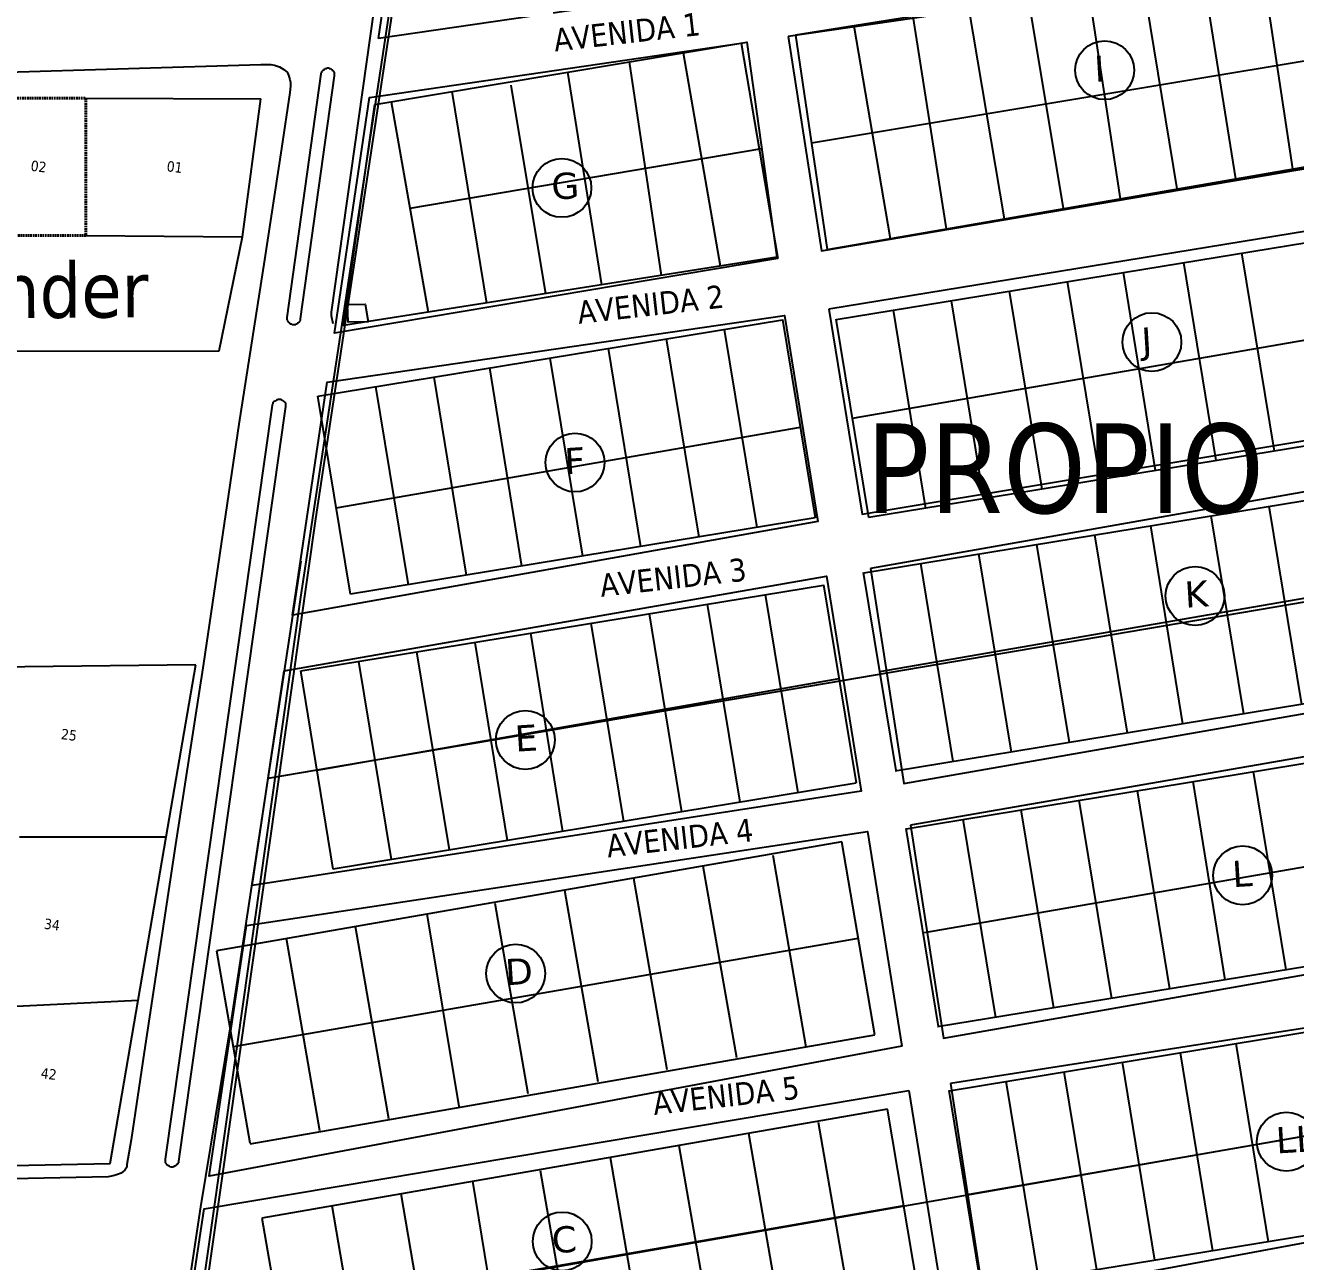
# Model space of a CAD drawing. Header units: metres. Extents: x 2 to 659295185, y -28 to 1124222152.
# Drawn here: x 658504.5 to 658698.7, y 1123839.3 to 1124028.4 of the extents above; entities that cross this region are included whole.
import ezdxf
from ezdxf.enums import TextEntityAlignment as Align

# ---------------------------------------------------------------- set-up
doc = ezdxf.new("R2010")
doc.units = ezdxf.units.M
doc.header["$MEASUREMENT"] = 0
doc.linetypes.add('HIDDEN', pattern=[0.375, 0.25, -0.125])
for name, color, linetype in [('CALLES', 1, 'CONTINUOUS'), ('División Parroquial', 130, 'CONTINUOUS'), ('MANZANA', 30, 'CONTINUOUS'), ('Numero de manzana', 6, 'CONTINUOUS'), ('Parcelas', 140, 'CONTINUOUS'), ('TEXTOS', 7, 'CONTINUOUS')]:
    doc.layers.add(name, color=color, linetype=linetype)
doc.styles.add('ROMAN', font='verdana.ttf')
doc.styles.get("Standard").update_dxf_attribs({"font": 'tahoma.ttf'})

msp = doc.modelspace()

# ---------------------------------------------------------------- linework, layer by layer
at = {"layer": 'División Parroquial', "color": 1, "flags": 128}
for points in [[(658480.577, 1123580.0076), (658492.1763, 1123631.4687), (658520.1298, 1123754.3737), (658546.5907, 1123940.9057), (658561.3177, 1124038.3659), (658586.3109, 1124167.6196), (658611.3288, 1124300.9225), (658037.6324, 1124214.3101), (656741.4517, 1124023.5789), (656243.3614, 1123952.0035), (656076.3748, 1123928.1583), (655990.717, 1123916.9306), (655912.2248, 1123918.0204), (655829.3706, 1123947.4344), (655763.9563, 1123993.1951), (655701.8156, 1124057.462), (655657.1231, 1124133.7165), (655642.6105, 1124196.4737), (655609.9074, 1124408.9005), (655576.116, 1124600.6315), (655517.0345, 1124969.3764), (655415.1901, 1125592.4496), (655226.0469, 1126735.087)], [(656743.7041, 1124035.5804), (658039.8848, 1124226.3115), (658613.5812, 1124312.9239), (658588.5633, 1124179.621), (658563.5701, 1124050.3673), (658548.8431, 1123952.9072), (658522.3821, 1123766.3751), (658494.4287, 1123643.4702), (658491.5094, 1123599.7611), (658504.2979, 1123602.124), (658518.2003, 1123603.1138), (658525.4679, 1123602.623), (658539.3704, 1123595.1845)]]:
    msp.add_lwpolyline(points, dxfattribs=at)
at = {"layer": 'MANZANA', "lineweight": -2}
for p, q in [((658551.292, 1123984.4762), (658557.8722, 1124031.0667)), ((658456.1267, 1124019.879), (658540.49, 1124022.3585)), ((658540.49, 1124022.3585), (658542.0237, 1124022.3685)), ((658542.0237, 1124022.3685), (658542.5762, 1124022.2585)), ((658542.5762, 1124022.2585), (658543.343, 1124022.0386)), ((658543.343, 1124022.0386), (658544.0027, 1124021.5987)), ((658544.0027, 1124021.5987), (658544.5552, 1124021.1587)), ((658544.4974, 1123983.6664), (658549.7006, 1124020.9688)), ((658544.5552, 1124021.1587), (658544.7696, 1124020.6089)), ((658549.7006, 1124020.9688), (658549.7006, 1124021.0788)), ((658549.7006, 1124021.0788), (658549.8078, 1124021.0788)), ((658549.8078, 1124021.1887), (658549.8078, 1124021.2987)), ((658549.8078, 1124021.2987), (658549.9232, 1124021.2987)), ((658549.8078, 1124021.0788), (658549.8078, 1124021.1887)), ((658549.9232, 1124021.4087), (658550.0304, 1124021.5187)), ((658549.9232, 1124021.2987), (658549.9232, 1124021.4087)), ((658549.9232, 1124021.4087), (658549.9232, 1124021.4087)), ((658550.0304, 1124021.5187), (658550.0304, 1124021.6286)), ((658550.0304, 1124021.6286), (658550.1376, 1124021.6286)), ((658550.1376, 1124021.6286), (658550.2448, 1124021.6286)), ((658550.2448, 1124021.6286), (658550.2448, 1124021.7386)), ((658550.2448, 1124021.7386), (658550.352, 1124021.7386)), ((658550.352, 1124021.7386), (658550.4674, 1124021.7386)), ((658550.4674, 1124021.7386), (658550.5746, 1124021.7386)), ((658550.5746, 1124021.7386), (658550.5746, 1124021.8486)), ((658550.5746, 1124021.8486), (658550.6818, 1124021.8486)), ((658550.6818, 1124021.8486), (658550.7973, 1124021.8586)), ((658550.7973, 1124021.8586), (658550.9045, 1124021.8586)), ((658550.9045, 1124021.8586), (658550.9045, 1124021.7486)), ((658550.9045, 1124021.7486), (658551.0117, 1124021.7486)), ((658551.0117, 1124021.7486), (658551.1189, 1124021.7486)), ((658551.1189, 1124021.7486), (658551.1189, 1124021.7486)), ((658551.1189, 1124021.7486), (658551.2343, 1124021.6386)), ((658551.2343, 1124021.6386), (658551.3415, 1124021.6386)), ((658551.3415, 1124021.6386), (658551.3415, 1124021.5287)), ((658551.3415, 1124021.5287), (658551.4487, 1124021.5287)), ((658551.4487, 1124021.5287), (658551.4569, 1124021.4187)), ((658551.4569, 1124021.4187), (658551.5641, 1124021.4187)), ((658551.5641, 1124021.4187), (658551.5641, 1124021.3087)), ((658551.5641, 1124021.3087), (658551.6713, 1124021.1987)), ((658551.6713, 1124021.1987), (658551.6713, 1124021.1987)), ((658551.6713, 1124021.1987), (658551.6713, 1124021.0788)), ((658551.6713, 1124021.0788), (658551.6713, 1124020.9688)), ((658551.6713, 1124020.9688), (658551.6713, 1124020.9688)), ((658551.6713, 1124020.9688), (658551.6713, 1124020.8588)), ((658551.6713, 1124020.8588), (658551.6713, 1124020.7488)), ((658551.6713, 1124020.7488), (658551.6796, 1124020.6388)), ((658544.7696, 1124020.6089), (658544.885, 1124020.059)), ((658544.885, 1124020.059), (658544.9922, 1124019.6191)), ((658545.0004, 1124019.0592), (658544.8932, 1124018.0694)), ((658544.9922, 1124019.6191), (658545.0004, 1124019.0592)), ((658551.6796, 1124020.6388), (658546.4765, 1123983.4564)), ((658544.8932, 1124018.0694), (658543.6151, 1124009.5411)), ((658543.6151, 1124009.5411), (658541.0589, 1123992.5046)), ((658541.0589, 1123992.5046), (658537.1174, 1123967.3797)), ((658551.292, 1123983.9163), (658551.292, 1123984.4762)), ((658551.5147, 1123982.7066), (658551.292, 1123983.9163)), ((658544.4974, 1123983.5564), (658544.4974, 1123983.6664)), ((658544.4974, 1123983.6664), (658544.4974, 1123983.6664)), ((658544.4974, 1123983.4464), (658544.4974, 1123983.5564)), ((658544.4974, 1123983.3364), (658544.4974, 1123983.4464)), ((658544.6129, 1123983.2265), (658544.4974, 1123983.3364)), ((658544.4974, 1123983.3364), (658544.4974, 1123983.3364)), ((658544.6129, 1123983.1165), (658544.6129, 1123983.2265)), ((658544.7201, 1123983.0065), (658544.6129, 1123983.1165)), ((658544.6129, 1123983.1165), (658544.6129, 1123983.1165)), ((658544.7201, 1123982.8965), (658544.7201, 1123983.0065)), ((658544.8273, 1123982.8965), (658544.7201, 1123982.8965)), ((658544.8355, 1123982.7866), (658544.8273, 1123982.8965)), ((658544.9427, 1123982.7866), (658544.8355, 1123982.7866)), ((658544.9427, 1123982.6766), (658544.9427, 1123982.7866)), ((658545.0499, 1123982.6766), (658544.9427, 1123982.6766)), ((658545.1571, 1123982.6766), (658545.0499, 1123982.6766)), ((658545.2726, 1123982.5666), (658545.1571, 1123982.6766)), ((658545.1571, 1123982.6766), (658545.1571, 1123982.6766)), ((658545.3798, 1123982.5666), (658545.2726, 1123982.5666)), ((658545.487, 1123982.5666), (658545.3798, 1123982.5666)), ((658545.6024, 1123982.5666), (658545.487, 1123982.5666)), ((658545.487, 1123982.5666), (658545.487, 1123982.5666)), ((658545.7096, 1123982.5666), (658545.6024, 1123982.5666)), ((658545.8168, 1123982.5666), (658545.7096, 1123982.5666)), ((658545.924, 1123982.6766), (658545.8168, 1123982.6766)), ((658545.8168, 1123982.6766), (658545.8168, 1123982.5666)), ((658546.0394, 1123982.6766), (658545.924, 1123982.6766)), ((658546.1466, 1123982.7866), (658546.0394, 1123982.7866)), ((658546.0394, 1123982.7866), (658546.0394, 1123982.6766)), ((658546.2538, 1123982.9065), (658546.1466, 1123982.7866)), ((658546.361, 1123983.0165), (658546.2538, 1123982.9065)), ((658546.2538, 1123982.9065), (658546.2538, 1123982.9065)), ((658546.4765, 1123983.2365), (658546.361, 1123983.1265)), ((658546.361, 1123983.1265), (658546.361, 1123983.0165)), ((658546.361, 1123983.0165), (658546.361, 1123983.0165)), ((658546.4765, 1123983.4564), (658546.4765, 1123983.3464)), ((658546.4765, 1123983.3464), (658546.4765, 1123983.2365)), ((658546.4765, 1123983.2365), (658546.4765, 1123983.2365)), ((658525.8948, 1123854.9626), (658542.2546, 1123970.2791)), ((658542.2546, 1123970.3891), (658542.37, 1123970.4991)), ((658542.2546, 1123970.2791), (658542.2546, 1123970.3891)), ((658542.3618, 1123970.609), (658542.3618, 1123970.719)), ((658542.3618, 1123970.719), (658542.4772, 1123970.719)), ((658542.37, 1123970.4991), (658542.3618, 1123970.609)), ((658542.3618, 1123970.609), (658542.3618, 1123970.609)), ((658542.4772, 1123970.829), (658542.5844, 1123970.939)), ((658542.4772, 1123970.719), (658542.4772, 1123970.829)), ((658542.5844, 1123970.939), (658542.5844, 1123970.939)), ((658542.5844, 1123970.939), (658542.6916, 1123970.939)), ((658542.6916, 1123970.939), (658542.7988, 1123971.0489)), ((658542.7988, 1123971.0489), (658542.7988, 1123971.0489)), ((658542.7988, 1123971.0489), (658542.9142, 1123971.0489)), ((658542.9142, 1123971.0489), (658543.0214, 1123971.1689)), ((658543.0214, 1123971.1689), (658543.1286, 1123971.1689)), ((658543.1286, 1123971.1689), (658543.1286, 1123971.1689)), ((658543.1286, 1123971.1689), (658543.2358, 1123971.1689)), ((658543.2358, 1123971.1689), (658543.3513, 1123971.1689)), ((658543.3513, 1123971.1689), (658543.4585, 1123971.1689)), ((658543.4585, 1123971.1689), (658543.4585, 1123971.1689)), ((658543.4585, 1123971.1689), (658543.5657, 1123971.1689)), ((658543.5657, 1123971.1689), (658543.6811, 1123971.0589)), ((658543.6811, 1123971.0589), (658543.6811, 1123971.0589)), ((658543.6811, 1123971.0589), (658543.7883, 1123971.0589)), ((658543.7883, 1123971.0589), (658543.8955, 1123970.949)), ((658543.8955, 1123970.949), (658543.8955, 1123970.949)), ((658543.8955, 1123970.949), (658544.0109, 1123970.839)), ((658544.0109, 1123970.839), (658544.0109, 1123970.839)), ((658544.0109, 1123970.839), (658544.1181, 1123970.729)), ((658544.1181, 1123970.729), (658544.1181, 1123970.729)), ((658544.1181, 1123970.729), (658544.2253, 1123970.619)), ((658544.2253, 1123970.619), (658544.2253, 1123970.5091)), ((658544.2253, 1123970.5091), (658544.2336, 1123970.3991)), ((658544.2336, 1123970.3991), (658544.2336, 1123970.3991)), ((658544.2336, 1123970.3991), (658544.2336, 1123970.2891)), ((658544.2336, 1123970.2891), (658544.2336, 1123970.1791)), ((658544.2336, 1123970.0591), (658527.8738, 1123854.6326)), ((658544.2336, 1123970.1791), (658544.2336, 1123970.0591)), ((658544.2336, 1123970.0591), (658544.2336, 1123970.0591)), ((658537.1174, 1123967.3797), (658531.6917, 1123930.7471)), ((658535.7816, 1123874.9085), (658546.6414, 1123946.404)), ((658531.6917, 1123930.7471), (658527.4368, 1123903.0728)), ((658527.4368, 1123903.0728), (658522.646, 1123871.3092)), ((658531.2959, 1123847.6841), (658535.7816, 1123874.9085)), ((658522.646, 1123871.3092), (658520.6257, 1123857.922)), ((658520.6257, 1123857.922), (658519.9826, 1123854.1527)), ((658519.9826, 1123853.7128), (658519.661, 1123853.2729)), ((658519.9826, 1123854.1527), (658519.9826, 1123853.7128)), ((658525.8948, 1123854.8426), (658525.8948, 1123854.9626)), ((658525.8948, 1123854.7326), (658525.8948, 1123854.8426)), ((658525.8948, 1123854.6226), (658525.8948, 1123854.7326)), ((658525.9031, 1123854.5127), (658525.8948, 1123854.6226)), ((658525.8948, 1123854.6226), (658525.8948, 1123854.6226)), ((658525.9031, 1123854.4027), (658525.9031, 1123854.5127)), ((658526.0103, 1123854.2927), (658525.9031, 1123854.4027)), ((658526.1175, 1123854.1827), (658526.0103, 1123854.2927)), ((658526.0103, 1123854.2927), (658526.0103, 1123854.2927)), ((658526.1175, 1123854.0728), (658526.1175, 1123854.1827)), ((658526.1175, 1123854.1827), (658526.1175, 1123854.1827)), ((658526.2329, 1123853.9628), (658526.1175, 1123854.0728)), ((658526.3401, 1123853.9628), (658526.2329, 1123853.9628)), ((658526.4473, 1123853.8528), (658526.3401, 1123853.9628)), ((658526.3401, 1123853.9628), (658526.3401, 1123853.9628)), ((658526.5627, 1123853.8528), (658526.4473, 1123853.8528)), ((658526.6699, 1123853.7428), (658526.5627, 1123853.8528)), ((658526.5627, 1123853.8528), (658526.5627, 1123853.8528)), ((658526.7771, 1123853.7428), (658526.6699, 1123853.7428)), ((658526.8926, 1123853.7428), (658526.7771, 1123853.7428)), ((658526.9998, 1123853.7428), (658526.8926, 1123853.7428)), ((658526.8926, 1123853.7428), (658526.8926, 1123853.7428)), ((658527.107, 1123853.7428), (658526.9998, 1123853.7428)), ((658527.2142, 1123853.8628), (658527.107, 1123853.7428)), ((658527.3296, 1123853.8628), (658527.2142, 1123853.8628)), ((658527.2142, 1123853.8628), (658527.2142, 1123853.8628)), ((658527.4368, 1123853.8628), (658527.3296, 1123853.8628)), ((658527.544, 1123853.9728), (658527.4368, 1123853.9728)), ((658527.4368, 1123853.9728), (658527.4368, 1123853.8628)), ((658527.6512, 1123854.0828), (658527.544, 1123854.0828)), ((658527.544, 1123854.0828), (658527.544, 1123853.9728)), ((658527.7666, 1123854.1927), (658527.6512, 1123854.1927)), ((658527.6512, 1123854.1927), (658527.6512, 1123854.0828)), ((658527.8738, 1123854.4127), (658527.7584, 1123854.4127)), ((658527.7584, 1123854.4127), (658527.7666, 1123854.3027)), ((658527.7666, 1123854.3027), (658527.7666, 1123854.1927)), ((658527.8738, 1123854.6326), (658527.8738, 1123854.5227)), ((658527.8738, 1123854.5227), (658527.8738, 1123854.4127)), ((658517.146, 1123852.2631), (658479.7841, 1123851.4333)), ((658517.9128, 1123852.3831), (658517.146, 1123852.2631)), ((658518.5643, 1123852.6031), (658517.9128, 1123852.3831)), ((658519.1167, 1123852.823), (658518.5643, 1123852.6031)), ((658519.4383, 1123853.053), (658519.1167, 1123852.823)), ((658519.661, 1123853.2729), (658519.4383, 1123853.053)), ((658516.5028, 1123750.1739), (658531.2959, 1123847.6841))]:
    msp.add_line(p, q, dxfattribs=at)
at = {"layer": 'MANZANA', "lineweight": -3}
for points in [[(658558.4453, 1124026.3632), (658561.9889, 1124050.184), (658656.9313, 1124058.8648), (658744.2216, 1124090.4342), (658750.0728, 1124054.2874), (658717.8936, 1124049.5393), (658713.1211, 1124079.1864), (658705.343, 1124076.3733), (658709.958, 1124048.4418)], [(658621.1234, 1124026.6715), (658626.1926, 1123993.8917), (658716.4155, 1124009.1991), (658711.3678, 1124039.822)], [(658619.5214, 1123992.7042), (658551.7354, 1123981.2591), (658557.1038, 1124017.3461), (658613.9264, 1124025.6227)], [(658627.3059, 1123984.9741), (658632.432, 1123953.582), (658723.0901, 1123968.7062), (658718.1569, 1123999.8019)], [(658545.3227, 1123938.1534), (658550.6254, 1123973.7979), (658620.527, 1123983.9863), (658625.6362, 1123952.4832)], [(658633.7142, 1123945.2986), (658638.8058, 1123912.4041), (658729.7483, 1123928.3124), (658724.3152, 1123961.2739)], [(658539.1695, 1123896.7914), (658544.0597, 1123929.663), (658626.9754, 1123944.1234), (658632.2467, 1123911.2171)], [(658639.7914, 1123906.0371), (658644.8348, 1123873.4536), (658736.1416, 1123889.5262), (658730.8121, 1123921.8588)], [(658638.4872, 1123872.2612), (658532.5601, 1123852.3629), (658538.2648, 1123890.7094), (658633.2351, 1123905.0473)], [(658645.907, 1123866.5271), (658651.0813, 1123833.0985), (658742.6345, 1123850.1351), (658737.5706, 1123880.8566)], [(658639.5761, 1123865.4632), (658644.9517, 1123831.9064), (658526.1535, 1123809.8446), (658531.8152, 1123847.3554)]]:
    msp.add_lwpolyline(points, close=True, dxfattribs=at)
for points in [[(658541.6146, 1123913.2272), (658727.0317, 1123944.7932), (658721.2798, 1123980.1168), (658761.0109, 1123986.5594)], [(658528.9844, 1123828.6), (658740.1026, 1123865.4958), (658742.2922, 1123852.2117), (658781.7493, 1123858.5987), (658797.6705, 1123760.2421), (658789.2815, 1123758.8225)]]:
    msp.add_lwpolyline(points, dxfattribs=at)
at = {"layer": 'Numero de manzana', "lineweight": -2}
for centre in [(658669.5001, 1124021.5001), (658586.5001, 1124003.5001), (658676.7103, 1123979.9132), (658588.5001, 1123961.5001), (658683.3204, 1123941.0856), (658580.9143, 1123919.0753), (658690.5863, 1123898.3523), (658579.4351, 1123883.3499), (658697.2758, 1123857.6255), (658586.5481, 1123842.3737)]:
    msp.add_circle(centre, 4.5001, dxfattribs=at)
at = {"layer": 'Parcelas', "lineweight": -3}
for p, q in [((658513.7273, 1124017.2195), (658540.4697, 1124017.1258)), ((658537.6936, 1123996.0231), (658540.4697, 1124017.1258)), ((658628.4652, 1123983.3541), (658717.1242, 1123997.9203)), ((658513.7273, 1123996.2195), (658537.6936, 1123996.0231)), ((658534.1197, 1123978.5977), (658537.6936, 1123996.0231)), ((658695.4589, 1123963.2473), (658690.4814, 1123993.543)), ((658686.5648, 1123961.786), (658681.5874, 1123992.0818)), ((658677.267, 1123960.2585), (658672.3647, 1123990.5666)), ((658659.922, 1123957.4088), (658654.9446, 1123987.7045)), ((658668.8029, 1123958.8679), (658663.8255, 1123989.1636)), ((658651.0411, 1123955.9497), (658646.0636, 1123986.2454)), ((658642.1601, 1123954.4906), (658637.1827, 1123984.7863)), ((658549.194, 1123971.6455), (658620.2546, 1123983.3204)), ((658625.27, 1123953.0558), (658620.2926, 1123983.3516)), ((658633.4302, 1123953.1102), (658628.4527, 1123983.406)), ((658630.9414, 1123968.2581), (658719.0949, 1123983.5419)), ((658607.4702, 1123950.1065), (658602.4928, 1123980.4022)), ((658616.3511, 1123951.5656), (658611.3737, 1123981.8613)), ((658476.2054, 1123978.4802), (658534.1197, 1123978.5977)), ((658598.5893, 1123948.6474), (658593.6118, 1123978.9431)), ((658589.6952, 1123947.1861), (658584.7178, 1123977.4819)), ((658571.9333, 1123944.2679), (658566.9559, 1123974.5637)), ((658580.3974, 1123945.6585), (658575.4951, 1123975.9667)), ((658563.0524, 1123942.8088), (658558.075, 1123973.1046)), ((658554.1715, 1123941.3498), (658549.194, 1123971.6455)), ((658551.9992, 1123954.5713), (658622.9986, 1123966.881)), ((658722.1017, 1123967.6246), (658633.4302, 1123953.1102)), ((658632.6499, 1123944.6188), (658721.3089, 1123959.185)), ((658699.6436, 1123924.512), (658694.6661, 1123954.8078)), ((658625.2321, 1123953.0247), (658554.1715, 1123941.3498)), ((658690.7495, 1123923.0508), (658685.7721, 1123953.3465)), ((658681.4517, 1123921.5232), (658676.5494, 1123951.8313)), ((658664.1067, 1123918.6735), (658659.1293, 1123948.9692)), ((658672.9876, 1123920.1326), (658668.0102, 1123950.4283)), ((658655.2258, 1123917.2144), (658650.2483, 1123947.5102)), ((658646.3448, 1123915.7553), (658641.3674, 1123946.0511)), ((658637.6149, 1123914.375), (658632.6375, 1123944.6707)), ((658635.1262, 1123929.5228), (658723.2796, 1123944.8066)), ((658546.5803, 1123929.621), (658626.5219, 1123942.755)), ((658622.6184, 1123911.0002), (658617.6409, 1123941.2959)), ((658631.5372, 1123912.4904), (658626.5598, 1123942.7862)), ((658613.7374, 1123909.5411), (658608.76, 1123939.8368)), ((658604.8565, 1123908.082), (658599.879, 1123938.3777)), ((658586.6646, 1123905.0931), (658581.7623, 1123935.4013)), ((658595.9624, 1123906.6207), (658590.985, 1123936.9165)), ((658578.2006, 1123903.7025), (658573.2231, 1123933.9983)), ((658569.3196, 1123902.2434), (658564.3422, 1123932.5392)), ((658530.532, 1123930.5757), (658403.4594, 1123929.1181)), ((658525.998, 1123904.2688), (658530.532, 1123930.5757)), ((658551.5577, 1123899.3253), (658546.5803, 1123929.621)), ((658560.4387, 1123900.7844), (658555.4612, 1123931.0801)), ((658549.069, 1123914.4731), (658628.9158, 1123928.4461)), ((658726.2864, 1123928.8893), (658637.4508, 1123914.2941)), ((658639.1365, 1123905.4976), (658727.7955, 1123920.0639)), ((658697.236, 1123883.9296), (658692.2586, 1123914.2253)), ((658631.4993, 1123912.4593), (658551.5577, 1123899.3253)), ((658687.9382, 1123882.402), (658683.036, 1123912.7101)), ((658679.4742, 1123881.0114), (658674.4967, 1123911.3071)), ((658661.7123, 1123878.0932), (658656.7349, 1123908.389)), ((658670.5932, 1123879.5523), (658665.6158, 1123909.8481)), ((658652.8314, 1123876.6341), (658647.8539, 1123906.9299)), ((658503.5666, 1123904.2688), (658525.998, 1123904.2688)), ((658517.4353, 1123854.3107), (658525.998, 1123904.2688)), ((658644.1014, 1123875.2538), (658639.124, 1123905.5495)), ((658641.9541, 1123889.6032), (658730.1076, 1123904.887)), ((658629.3102, 1123903.4967), (658533.6799, 1123886.8216)), ((658634.3381, 1123873.9534), (658629.3102, 1123903.4967)), ((658618.739, 1123901.4727), (658623.8275, 1123872.1371)), ((658608.072, 1123899.7934), (658613.1808, 1123870.4946)), ((658597.4288, 1123897.9375), (658602.5348, 1123868.655)), ((658586.9074, 1123896.1029), (658592.0106, 1123866.8364)), ((658576.2401, 1123894.1287), (658581.2768, 1123864.9815)), ((658565.8537, 1123892.4764), (658570.7385, 1123863.018)), ((658631.8241, 1123888.725), (658536.2412, 1123872.133)), ((658544.3534, 1123888.7443), (658549.4324, 1123859.353)), ((658554.8977, 1123890.5747), (658559.9794, 1123861.1672)), ((658732.7729, 1123889.7681), (658643.9373, 1123875.1729)), ((658533.6799, 1123886.8216), (658538.8024, 1123857.4445)), ((658402.6886, 1123873.304), (658521.7166, 1123879.2897)), ((658645.7193, 1123865.4304), (658734.3783, 1123879.9967)), ((658538.8278, 1123857.2992), (658634.3381, 1123873.9534)), ((658686.057, 1123840.9442), (658681.0796, 1123871.2399)), ((658694.521, 1123842.3348), (658689.6188, 1123872.6429)), ((658677.1761, 1123839.4851), (658672.1986, 1123869.7808)), ((658668.2951, 1123838.026), (658663.3177, 1123868.3218)), ((658650.6843, 1123835.1866), (658645.7068, 1123865.4823)), ((658659.4142, 1123836.5669), (658654.4368, 1123866.8627)), ((658648.537, 1123849.536), (658736.6904, 1123864.8198)), ((658636.2679, 1123862.6143), (658540.6376, 1123845.9392)), ((658641.2958, 1123833.0709), (658636.2679, 1123862.6143)), ((658625.6967, 1123860.5902), (658630.7852, 1123831.2547)), ((658615.0296, 1123858.911), (658620.1385, 1123829.6122)), ((658604.3865, 1123857.0551), (658609.4925, 1123827.7725)), ((658403.3553, 1123852.0109), (658517.4353, 1123854.3107)), ((658593.8651, 1123855.2205), (658598.9683, 1123825.9539)), ((658583.1978, 1123853.2463), (658588.2345, 1123824.0991)), ((658572.8114, 1123851.594), (658577.6962, 1123822.1355)), ((658561.8554, 1123849.6923), (658566.9371, 1123820.2848)), ((658739.3557, 1123849.7009), (658650.5201, 1123835.1057)), ((658540.6376, 1123845.9392), (658545.7601, 1123816.562)), ((658638.7818, 1123847.8426), (658543.1989, 1123831.2506)), ((658551.3111, 1123847.8619), (658556.3901, 1123818.4705))]:
    msp.add_line(p, q, dxfattribs=at)
at = {"layer": 'Parcelas'}
for points in [[(658622.2171, 1124026.8628), (658627.0717, 1123994.0942), (658716.3619, 1124009.525), (658711.1605, 1124041.0799), (658622.2171, 1124026.8628)], [(658693.4198, 1124038.2442), (658698.2382, 1124006.3929)], [(658684.3855, 1124036.8001), (658689.4892, 1124004.8809)], [(658675.2937, 1124035.3468), (658680.5313, 1124003.3329)], [(658657.7863, 1124032.5484), (658663.1694, 1124000.3325)], [(658666.9627, 1124034.0151), (658671.8519, 1124001.8329)], [(658648.6945, 1124031.0951), (658654.1273, 1123998.7699)], [(658640.1404, 1124029.7278), (658645.265, 1123997.2383)], [(658631.1196, 1124028.2858), (658636.6843, 1123995.7554)], [(658557.8936, 1124016.2434), (658614.7618, 1124025.7792), (658619.3564, 1123992.9239), (658553.1257, 1123982.4345), (658557.8936, 1124016.2434)], [(658624.657, 1124010.3937), (658713.7752, 1124025.2171)], [(658596.813, 1124022.7695), (658601.6759, 1123990.1237)], [(658605.0354, 1124024.1483), (658610.7254, 1123991.557)], [(658587.3819, 1124021.1881), (658592.5551, 1123988.6792)], [(658578.699, 1124019.1908), (658583.982, 1123987.3214)], [(658569.672, 1124018.2184), (658574.9592, 1123985.8924)], [(658560.3954, 1124016.6629), (658566.0478, 1123984.4811)], [(658617.0438, 1124009.4613), (658563.2636, 1124000.3327)], [(658553.581, 1123985.6634), (658556.4199, 1123985.7287), (658556.896, 1123983.0316), (658553.8192, 1123982.9546), (658553.7299, 1123985.6668)]]:
    msp.add_lwpolyline(points, dxfattribs=at)
at = {"layer": 'Parcelas', "linetype": 'HIDDEN', "lineweight": 40}
msp.add_lwpolyline([(658498.7273, 1123996.2195), (658498.7273, 1124017.2195), (658513.7273, 1124017.2195), (658513.7273, 1123996.2195), (658498.7273, 1123996.2195)], dxfattribs=at)

# ---------------------------------------------------------------- texts
at = {"layer": 'CALLES', "color": 0}
for s, p in [('AVENIDA 1', (658585.443, 1124024.3548)), ('AVENIDA 2', (658589.0813, 1123982.6924)), ('AVENIDA 3', (658592.5137, 1123940.9453)), ('AVENIDA 4', (658593.533, 1123901.0905)), ('AVENIDA 5', (658600.6149, 1123861.7055))]:
    msp.add_text(s, height=3.5001, rotation=6.431721, dxfattribs=at).set_placement(p)
at = {"layer": 'Numero de manzana', "lineweight": -2, "style": 'ROMAN'}
for s, p in [('I', (658668.019, 1124019.6949)), ('G', (658585.019, 1124001.6949)), ('J', (658675.2292, 1123978.1081)), ('F', (658587.019, 1123959.6949)), ('K', (658681.8393, 1123939.2804)), ('E', (658579.4332, 1123917.2701)), ('L', (658689.1052, 1123896.5471)), ('D', (658577.954, 1123881.5447)), ('LL', (658695.7947, 1123855.8204)), ('C', (658585.067, 1123840.5685))]:
    msp.add_text(s, height=4, rotation=3.491535, dxfattribs=at).set_placement(p)
at = {"layer": 'Parcelas', "lineweight": -2}
for s, p in [('02', (658505.2124, 1124006.1365)), ('01', (658526.0076, 1124006.0604)), ('25', (658509.8495, 1123919.2148)), ('34', (658507.2527, 1123890.2054)), ('42', (658506.7614, 1123867.3598))]:
    msp.add_text(s, height=1.6, rotation=352.664052, dxfattribs=at).set_placement(p)
at = {"layer": 'TEXTOS', "color": 0}
msp.add_text('Kinder', height=8.5, rotation=0.398357, dxfattribs=at).set_placement((658507.115, 1123987.9577), align=Align.MIDDLE)
at = {"layer": 'TEXTOS', "linetype": 'HIDDEN', "lineweight": 40, "insert": (658632.9845, 1123967.4759), "char_height": 13.69045, "width": 430.648476, "attachment_point": 1}
msp.add_mtext('PROPIO', dxfattribs=at)

doc.saveas('drawing.dxf')
